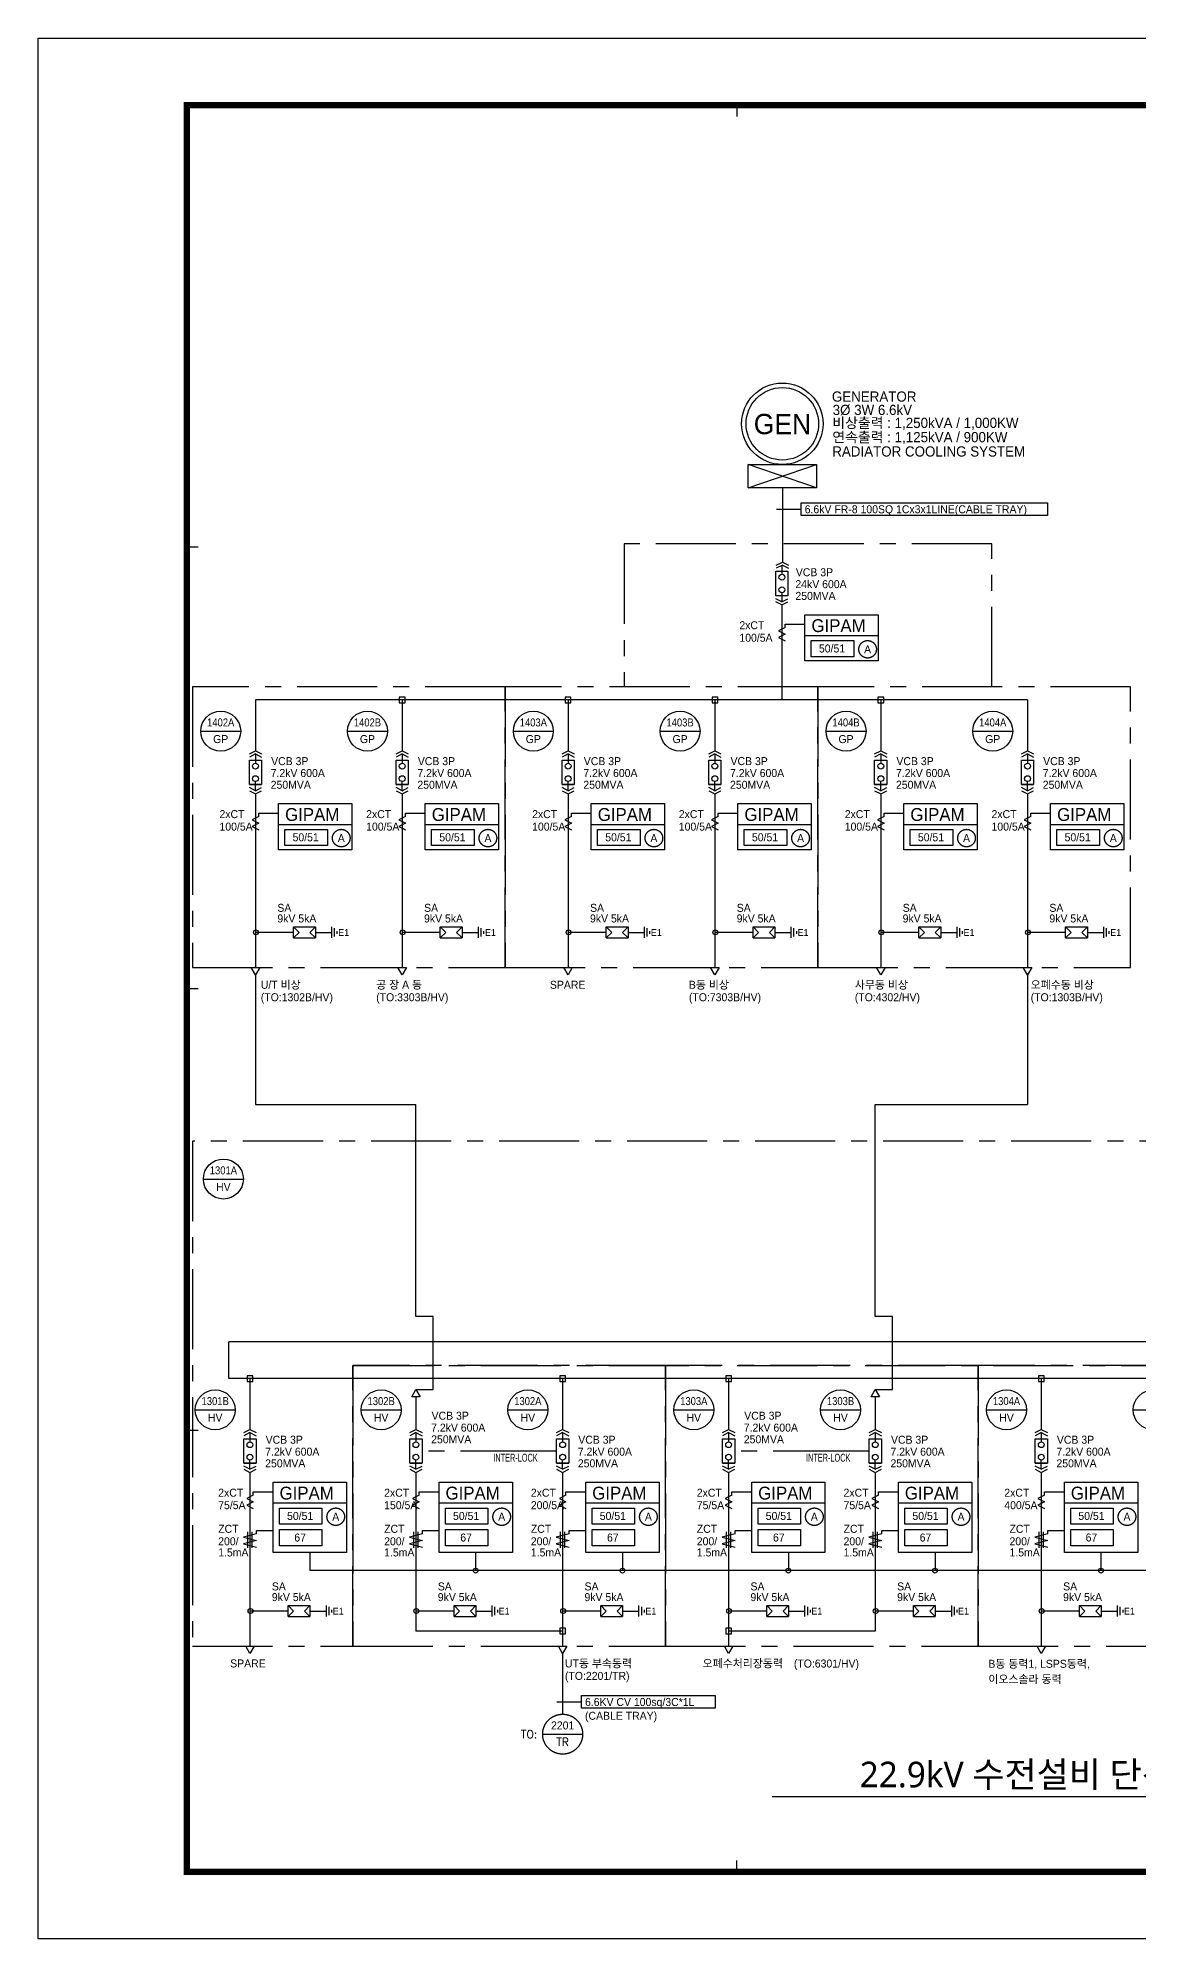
# Model space of a CAD drawing. Header units: millimetres. Extents: x 0 to 252300, y -45585 to -15885.
# Drawn here: x 0 to 17195, y -45585 to -15885 of the extents above; entities that cross this region are included whole.
import ezdxf
from ezdxf.enums import TextEntityAlignment as Align

# ---------------------------------------------------------------- set-up
doc = ezdxf.new("R2010")
doc.units = ezdxf.units.MM
doc.header["$LTSCALE"] = 1000
for name, pattern in [('CEN', [62, 60, -1, 0, -1]), ('CENTER', [2, 1.25, -0.25, 0.25, -0.25]), ('CENTER2', [1.125, 0.75, -0.125, 0.125, -0.125]), ('ELP', [16.5, 14, -1, 0.5, -1])]:
    doc.linetypes.add(name, pattern=pattern)
for name, color, linetype in [('11$0$TEXT', 3, 'Continuous'), ('11$1$SYM', 3, 'Continuous'), ('150', 6, 'Continuous'), ('50', 3, 'Continuous'), ('60', 2, 'Continuous'), ('ABC', 1, 'Continuous'), ('BUS', 6, 'Continuous'), ('ELEC-TEXT', 2, 'Continuous'), ('L1-CEILING', 3, 'Continuous'), ('L2', 7, 'Continuous'), ('L3-GROUND', 2, 'ELP'), ('line', 9, 'Continuous'), ('LINE3', 1, 'CENTER'), ('sing', 2, 'Continuous'), ('SYM', 3, 'Continuous'), ('TIT', 2, 'Continuous'), ('XR-SHEET-SHT', 5, 'Continuous'), ('XREF', 7, 'CEN'), ('추가도면층', 2, 'Continuous')]:
    doc.layers.add(name, color=color, linetype=linetype)
doc.layers.add('XR-SHEET-TEMP', color=171, linetype='Continuous', plot=False)
doc.styles.add('CW', font='')
doc.styles.add('GHS', font='malgun.ttf')
doc.styles.add('기존', font='SIMPLEX.shx', dxfattribs={"bigfont": 'GHS.SHX'})
doc.styles.get('CW').set_extended_font_data('Dotum')

# ---------------------------------------------------------------- blocks, each defined once
blk = doc.blocks.new('XR-FORM-EE', base_point=(461, 408))
at = {"layer": 'XR-SHEET-SHT', "color": 5}
blk.add_lwpolyline([(0, 118800), (168200, 118800), (168200, 0), (0, 0)], close=True, dxfattribs=at)
at = {"layer": 'XR-SHEET-SHT', "color": 5, "const_width": 400}
blk.add_lwpolyline([(9300, 114600), (163900, 114600), (163900, 4200), (9300, 4200)], close=True, dxfattribs=at)
at = {"layer": 'XR-SHEET-TEMP'}
for p, q in [((43650, 114600), (43650, 113900)), ((9300, 87000), (10000, 87000)), ((9300, 59400), (10000, 59400)), ((9300, 31800), (10000, 31800)), ((43650, 4200), (43650, 4900))]:
    blk.add_line(p, q, dxfattribs=at)

msp = doc.modelspace()

# ---------------------------------------------------------------- linework, layer by layer
at = {"color": 8}
for p, q in [((5643, -26181), (5643, -26271)), ((5732, -26181), (5643, -26181)), ((5643, -26271), (5732, -26271)), ((5732, -26271), (5732, -26181)), ((8235, -26181), (8235, -26271)), ((8324, -26181), (8235, -26181)), ((8235, -26271), (8324, -26271)), ((8324, -26271), (8324, -26181)), ((10527, -26181), (10527, -26271)), ((10616, -26181), (10527, -26181)), ((10527, -26271), (10616, -26271)), ((10616, -26271), (10616, -26181)), ((13119, -26181), (13119, -26271)), ((13208, -26181), (13119, -26181)), ((13119, -26271), (13208, -26271)), ((13208, -26271), (13208, -26181)), ((3266, -36784), (3266, -36873)), ((3355, -36784), (3266, -36784)), ((3355, -36873), (3355, -36784)), ((8149, -36784), (8149, -36873)), ((8238, -36784), (8149, -36784)), ((8238, -36873), (8238, -36784)), ((10741, -36784), (10741, -36873)), ((10830, -36784), (10741, -36784)), ((10830, -36873), (10830, -36784)), ((15624, -36784), (15624, -36873)), ((15714, -36784), (15624, -36784)), ((15714, -36873), (15714, -36784)), ((3266, -36873), (3355, -36873)), ((8149, -36873), (8238, -36873)), ((10741, -36873), (10830, -36873)), ((15624, -36873), (15714, -36873)), ((8149, -40730), (8149, -40819)), ((8238, -40730), (8149, -40730)), ((8149, -40819), (8238, -40819)), ((8238, -40819), (8238, -40730)), ((10741, -40730), (10741, -40819)), ((10830, -40730), (10741, -40730)), ((10741, -40819), (10830, -40819)), ((10830, -40819), (10830, -40730))]:
    msp.add_line(p, q, dxfattribs=at)
for centre, radius in [((11618, -24309), 45.5), ((11618, -24505), 45.5), ((3396, -27260), 45.5), ((5688, -27260), 45.5), ((8280, -27260), 45.5), ((10571, -27260), 45.5), ((13163, -27260), 45.5), ((15455, -27260), 45.5), ((3396, -27456), 45.5), ((5688, -27456), 45.5), ((8280, -27456), 45.5), ((10571, -27456), 45.5), ((13163, -27456), 45.5), ((15455, -27456), 45.5), ((3403, -29858), 37.9), ((5695, -29858), 37.9), ((8287, -29858), 37.9), ((10578, -29858), 37.9), ((13170, -29858), 37.9), ((15462, -29858), 37.9), ((3310, -37863), 45.5), ((3310, -38058), 45.5), ((5902, -37863), 45.5), ((5902, -38058), 45.5), ((8194, -37863), 45.5), ((8194, -38058), 45.5), ((10786, -37863), 45.5), ((10786, -38058), 45.5), ((13077, -37863), 45.5), ((13077, -38058), 45.5), ((15669, -37863), 45.5), ((15669, -38058), 45.5), ((6835, -39829), 37.9), ((9127, -39829), 37.9), ((11719, -39829), 37.9), ((14010, -39829), 37.9), ((16602, -39829), 37.9), ((3318, -40461), 37.9), ((5909, -40461), 37.9), ((8201, -40461), 37.9), ((10793, -40461), 37.9), ((13084, -40461), 37.9), ((15676, -40461), 37.9)]:
    msp.add_circle(centre, radius, dxfattribs=at)
at = {"layer": '11$0$TEXT', "color": 8}
for p, q in [((11919, -23146), (15768, -23146)), ((11919, -23346), (11919, -23146)), ((15768, -23146), (15768, -23346)), ((15768, -23346), (11919, -23346)), ((8488, -41780), (10577, -41780)), ((8488, -41980), (8488, -41780)), ((10577, -41780), (10577, -41980)), ((10577, -41980), (8488, -41980))]:
    msp.add_line(p, q, dxfattribs=at)
at = {"layer": '11$1$SYM', "color": 8}
for p, q in [((11535, -23246), (11715, -23246)), ((11715, -23246), (11919, -23246)), ((8104, -41880), (8284, -41880)), ((8284, -41880), (8488, -41880))]:
    msp.add_line(p, q, dxfattribs=at)
at = {"layer": '150', "color": 8}
for p, q in [((11669, -25096), (11566, -25148)), ((11566, -25148), (11669, -25200)), ((11669, -25200), (11566, -25252)), ((11669, -25044), (11825, -25044)), ((11669, -25096), (11669, -25044)), ((11566, -25252), (11669, -25303)), ((3448, -28047), (3345, -28099)), ((3345, -28099), (3448, -28150)), ((3448, -28150), (3345, -28202)), ((3345, -28202), (3448, -28254)), ((3448, -27995), (3604, -27995)), ((3448, -28047), (3448, -27995)), ((5740, -28047), (5636, -28099)), ((5636, -28099), (5740, -28150)), ((5740, -28150), (5636, -28202)), ((5636, -28202), (5740, -28254)), ((5740, -27995), (5895, -27995)), ((5740, -28047), (5740, -27995)), ((8332, -28047), (8228, -28099)), ((8228, -28099), (8332, -28150)), ((8332, -28150), (8228, -28202)), ((8228, -28202), (8332, -28254)), ((8332, -27995), (8487, -27995)), ((8332, -28047), (8332, -27995)), ((10623, -28047), (10519, -28099)), ((10519, -28099), (10623, -28150)), ((10623, -28150), (10519, -28202)), ((10519, -28202), (10623, -28254)), ((10623, -27995), (10778, -27995)), ((10623, -28047), (10623, -27995)), ((13215, -28047), (13111, -28099)), ((13111, -28099), (13215, -28150)), ((13215, -28150), (13111, -28202)), ((13111, -28202), (13215, -28254)), ((13215, -27995), (13370, -27995)), ((13215, -28047), (13215, -27995)), ((15506, -28047), (15403, -28099)), ((15403, -28099), (15506, -28150)), ((15506, -28150), (15403, -28202)), ((15403, -28202), (15506, -28254)), ((15506, -27995), (15662, -27995)), ((15506, -28047), (15506, -27995)), ((3362, -38598), (3518, -38598)), ((3362, -38650), (3362, -38598)), ((5954, -38598), (6110, -38598)), ((5954, -38650), (5954, -38598)), ((8246, -38598), (8401, -38598)), ((8246, -38650), (8246, -38598)), ((10838, -38598), (10993, -38598)), ((10838, -38650), (10838, -38598)), ((13129, -38598), (13284, -38598)), ((13129, -38650), (13129, -38598)), ((15721, -38598), (15876, -38598)), ((15721, -38650), (15721, -38598)), ((3362, -38650), (3259, -38701)), ((3259, -38701), (3362, -38753)), ((3362, -38753), (3259, -38805)), ((3259, -38805), (3362, -38857)), ((5954, -38650), (5851, -38701)), ((5851, -38701), (5954, -38753)), ((5954, -38753), (5851, -38805)), ((5851, -38805), (5954, -38857)), ((8246, -38650), (8142, -38701)), ((8142, -38701), (8246, -38753)), ((8246, -38753), (8142, -38805)), ((8142, -38805), (8246, -38857)), ((10838, -38650), (10734, -38701)), ((10734, -38701), (10838, -38753)), ((10838, -38753), (10734, -38805)), ((10734, -38805), (10838, -38857)), ((13129, -38650), (13025, -38701)), ((13025, -38701), (13129, -38753)), ((13129, -38753), (13025, -38805)), ((13025, -38805), (13129, -38857)), ((15721, -38650), (15617, -38701)), ((15617, -38701), (15721, -38753)), ((15721, -38753), (15617, -38805)), ((15617, -38805), (15721, -38857)), ((3412, -39257), (3209, -39309)), ((3209, -39309), (3412, -39360)), ((3412, -39360), (3209, -39412)), ((3209, -39412), (3412, -39464)), ((3275, -39476), (3275, -39222)), ((3346, -39476), (3346, -39222)), ((3412, -39205), (3518, -39205)), ((3412, -39257), (3412, -39205)), ((6004, -39257), (5801, -39309)), ((5801, -39309), (6004, -39360)), ((6004, -39360), (5801, -39412)), ((5801, -39412), (6004, -39464)), ((5867, -39476), (5867, -39222)), ((5938, -39476), (5938, -39222)), ((6004, -39205), (6110, -39205)), ((6004, -39257), (6004, -39205)), ((8296, -39257), (8092, -39309)), ((8092, -39309), (8296, -39360)), ((8296, -39360), (8092, -39412)), ((8092, -39412), (8296, -39464)), ((8159, -39476), (8159, -39222)), ((8229, -39476), (8229, -39222)), ((8296, -39205), (8401, -39205)), ((8296, -39257), (8296, -39205)), ((10888, -39257), (10684, -39309)), ((10684, -39309), (10888, -39360)), ((10888, -39360), (10684, -39412)), ((10684, -39412), (10888, -39464)), ((10751, -39476), (10751, -39222)), ((10821, -39476), (10821, -39222)), ((10888, -39205), (10993, -39205)), ((10888, -39257), (10888, -39205)), ((13179, -39257), (12975, -39309)), ((12975, -39309), (13179, -39360)), ((13179, -39360), (12975, -39412)), ((12975, -39412), (13179, -39464)), ((13042, -39476), (13042, -39222)), ((13112, -39476), (13112, -39222)), ((13179, -39205), (13284, -39205)), ((13179, -39257), (13179, -39205)), ((15771, -39257), (15567, -39309)), ((15567, -39309), (15771, -39360)), ((15771, -39360), (15567, -39412)), ((15567, -39412), (15771, -39464)), ((15634, -39476), (15634, -39222)), ((15704, -39476), (15704, -39222)), ((15771, -39205), (15876, -39205)), ((15771, -39257), (15771, -39205))]:
    msp.add_line(p, q, dxfattribs=at)
at = {"layer": '50', "color": 8}
for p, q in [((11522, -24598), (11522, -24216)), ((11522, -24216), (11713, -24216)), ((11529, -24120), (11625, -24072)), ((11625, -24120), (11529, -24168)), ((11625, -24072), (11720, -24120)), ((11625, -24120), (11720, -24168)), ((11713, -24216), (11713, -24598)), ((11713, -24598), (11522, -24598)), ((11618, -24694), (11522, -24646)), ((11618, -24694), (11713, -24646)), ((11618, -24742), (11522, -24694)), ((11618, -24742), (11713, -24694)), ((3301, -27071), (3396, -27023)), ((3396, -27023), (3492, -27071)), ((5592, -27071), (5688, -27023)), ((5688, -27023), (5783, -27071)), ((8184, -27071), (8280, -27023)), ((8280, -27023), (8375, -27071)), ((10476, -27071), (10571, -27023)), ((10571, -27023), (10667, -27071)), ((13067, -27071), (13163, -27023)), ((13163, -27023), (13259, -27071)), ((15359, -27071), (15455, -27023)), ((15455, -27023), (15550, -27071)), ((3396, -27071), (3301, -27119)), ((3301, -27549), (3301, -27167)), ((3301, -27167), (3492, -27167)), ((3396, -27071), (3492, -27119)), ((3492, -27167), (3492, -27549)), ((5688, -27071), (5592, -27119)), ((5592, -27549), (5592, -27167)), ((5592, -27167), (5783, -27167)), ((5688, -27071), (5783, -27119)), ((5783, -27167), (5783, -27549)), ((8280, -27071), (8184, -27119)), ((8184, -27549), (8184, -27167)), ((8184, -27167), (8375, -27167)), ((8280, -27071), (8375, -27119)), ((8375, -27167), (8375, -27549)), ((10571, -27071), (10476, -27119)), ((10476, -27549), (10476, -27167)), ((10476, -27167), (10667, -27167)), ((10571, -27071), (10667, -27119)), ((10667, -27167), (10667, -27549)), ((13163, -27071), (13067, -27119)), ((13067, -27549), (13067, -27167)), ((13067, -27167), (13259, -27167)), ((13163, -27071), (13259, -27119)), ((13259, -27167), (13259, -27549)), ((15455, -27071), (15359, -27119)), ((15359, -27549), (15359, -27167)), ((15359, -27167), (15550, -27167)), ((15455, -27071), (15550, -27119)), ((15550, -27167), (15550, -27549)), ((3492, -27549), (3301, -27549)), ((3301, -27549), (3492, -27549)), ((3396, -27645), (3301, -27597)), ((3396, -27645), (3492, -27597)), ((5783, -27549), (5592, -27549)), ((5592, -27549), (5783, -27549)), ((5688, -27645), (5592, -27597)), ((5688, -27645), (5783, -27597)), ((8375, -27549), (8184, -27549)), ((8184, -27549), (8375, -27549)), ((8280, -27645), (8184, -27597)), ((8280, -27645), (8375, -27597)), ((10667, -27549), (10476, -27549)), ((10476, -27549), (10667, -27549)), ((10571, -27645), (10476, -27597)), ((10571, -27645), (10667, -27597)), ((13259, -27549), (13067, -27549)), ((13067, -27549), (13259, -27549)), ((13163, -27645), (13067, -27597)), ((13163, -27645), (13259, -27597)), ((15550, -27549), (15359, -27549)), ((15359, -27549), (15550, -27549)), ((15455, -27645), (15359, -27597)), ((15455, -27645), (15550, -27597)), ((3301, -27645), (3396, -27693)), ((3396, -27693), (3492, -27645)), ((5592, -27645), (5688, -27693)), ((5688, -27693), (5783, -27645)), ((8184, -27645), (8280, -27693)), ((8280, -27693), (8375, -27645)), ((10476, -27645), (10571, -27693)), ((10571, -27693), (10667, -27645)), ((13067, -27645), (13163, -27693)), ((13163, -27693), (13259, -27645)), ((15359, -27645), (15455, -27693)), ((15455, -27693), (15550, -27645)), ((3992, -29773), (4332, -29773)), ((4077, -29858), (3992, -29773)), ((3992, -29943), (3992, -29773)), ((3992, -29943), (4077, -29858)), ((3992, -29943), (4332, -29943)), ((4247, -29858), (4332, -29773)), ((4332, -29943), (4247, -29858)), ((4332, -29773), (4332, -29943)), ((6283, -29773), (6623, -29773)), ((6368, -29858), (6283, -29773)), ((6283, -29943), (6283, -29773)), ((6283, -29943), (6368, -29858)), ((6283, -29943), (6623, -29943)), ((6538, -29858), (6623, -29773)), ((6623, -29943), (6538, -29858)), ((6623, -29773), (6623, -29943)), ((8875, -29773), (9215, -29773)), ((8960, -29858), (8875, -29773)), ((8875, -29943), (8875, -29773)), ((8875, -29943), (8960, -29858)), ((8875, -29943), (9215, -29943)), ((9130, -29858), (9215, -29773)), ((9215, -29943), (9130, -29858)), ((9215, -29773), (9215, -29943)), ((11167, -29773), (11507, -29773)), ((11252, -29858), (11167, -29773)), ((11167, -29943), (11167, -29773)), ((11167, -29943), (11252, -29858)), ((11167, -29943), (11507, -29943)), ((11422, -29858), (11507, -29773)), ((11507, -29943), (11422, -29858)), ((11507, -29773), (11507, -29943)), ((13759, -29773), (14099, -29773)), ((13844, -29858), (13759, -29773)), ((13759, -29943), (13759, -29773)), ((13759, -29943), (13844, -29858)), ((13759, -29943), (14099, -29943)), ((14014, -29858), (14099, -29773)), ((14099, -29943), (14014, -29858)), ((14099, -29773), (14099, -29943)), ((16050, -29773), (16390, -29773)), ((16135, -29858), (16050, -29773)), ((16050, -29943), (16050, -29773)), ((16050, -29943), (16135, -29858)), ((16050, -29943), (16390, -29943)), ((16305, -29858), (16390, -29773)), ((16390, -29943), (16305, -29858)), ((16390, -29773), (16390, -29943)), ((3215, -37674), (3310, -37626)), ((3310, -37674), (3215, -37722)), ((3310, -37626), (3406, -37674)), ((3310, -37674), (3406, -37722)), ((5807, -37674), (5902, -37626)), ((5902, -37674), (5807, -37722)), ((5902, -37626), (5998, -37674)), ((5902, -37674), (5998, -37722)), ((8098, -37674), (8194, -37626)), ((8194, -37674), (8098, -37722)), ((8194, -37626), (8289, -37674)), ((8194, -37674), (8289, -37722)), ((10690, -37674), (10786, -37626)), ((10786, -37674), (10690, -37722)), ((10786, -37626), (10881, -37674)), ((10786, -37674), (10881, -37722)), ((12982, -37674), (13077, -37626)), ((13077, -37674), (12982, -37722)), ((13077, -37626), (13173, -37674)), ((13077, -37674), (13173, -37722)), ((15573, -37674), (15669, -37626)), ((15669, -37674), (15573, -37722)), ((15669, -37626), (15765, -37674)), ((15669, -37674), (15765, -37722)), ((3215, -38152), (3215, -37769)), ((3215, -37769), (3406, -37769)), ((3406, -37769), (3406, -38152)), ((5807, -38152), (5807, -37769)), ((5807, -37769), (5998, -37769)), ((5998, -37769), (5998, -38152)), ((8098, -38152), (8098, -37769)), ((8098, -37769), (8289, -37769)), ((8289, -37769), (8289, -38152)), ((10690, -38152), (10690, -37769)), ((10690, -37769), (10881, -37769)), ((10881, -37769), (10881, -38152)), ((12982, -38152), (12982, -37769)), ((12982, -37769), (13173, -37769)), ((13173, -37769), (13173, -38152)), ((15573, -38152), (15573, -37769)), ((15573, -37769), (15765, -37769)), ((15765, -37769), (15765, -38152)), ((3406, -38152), (3215, -38152)), ((3215, -38152), (3406, -38152)), ((3310, -38247), (3215, -38200)), ((3215, -38247), (3310, -38295)), ((3310, -38247), (3406, -38200)), ((3310, -38295), (3406, -38247)), ((5998, -38152), (5807, -38152)), ((5807, -38152), (5998, -38152)), ((5902, -38247), (5807, -38200)), ((5807, -38247), (5902, -38295)), ((5902, -38247), (5998, -38200)), ((5902, -38295), (5998, -38247)), ((8289, -38152), (8098, -38152)), ((8098, -38152), (8289, -38152)), ((8194, -38247), (8098, -38200)), ((8098, -38247), (8194, -38295)), ((8194, -38247), (8289, -38200)), ((8194, -38295), (8289, -38247)), ((10881, -38152), (10690, -38152)), ((10690, -38152), (10881, -38152)), ((10786, -38247), (10690, -38200)), ((10690, -38247), (10786, -38295)), ((10786, -38247), (10881, -38200)), ((10786, -38295), (10881, -38247)), ((13173, -38152), (12982, -38152)), ((12982, -38152), (13173, -38152)), ((13077, -38247), (12982, -38200)), ((12982, -38247), (13077, -38295)), ((13077, -38247), (13173, -38200)), ((13077, -38295), (13173, -38247)), ((15765, -38152), (15573, -38152)), ((15573, -38152), (15765, -38152)), ((15669, -38247), (15573, -38200)), ((15573, -38247), (15669, -38295)), ((15669, -38247), (15765, -38200)), ((15669, -38295), (15765, -38247)), ((3906, -40376), (4246, -40376)), ((3991, -40461), (3906, -40376)), ((3906, -40546), (3906, -40376)), ((4161, -40461), (4246, -40376)), ((4246, -40376), (4246, -40546)), ((6498, -40376), (6838, -40376)), ((6583, -40461), (6498, -40376)), ((6498, -40546), (6498, -40376)), ((6753, -40461), (6838, -40376)), ((6838, -40376), (6838, -40546)), ((8789, -40376), (9129, -40376)), ((8874, -40461), (8789, -40376)), ((8789, -40546), (8789, -40376)), ((9044, -40461), (9129, -40376)), ((9129, -40376), (9129, -40546)), ((11381, -40376), (11721, -40376)), ((11466, -40461), (11381, -40376)), ((11381, -40546), (11381, -40376)), ((11636, -40461), (11721, -40376)), ((11721, -40376), (11721, -40546)), ((13673, -40376), (14013, -40376)), ((13758, -40461), (13673, -40376)), ((13673, -40546), (13673, -40376)), ((13928, -40461), (14013, -40376)), ((14013, -40376), (14013, -40546)), ((16265, -40376), (16605, -40376)), ((16350, -40461), (16265, -40376)), ((16265, -40546), (16265, -40376)), ((16520, -40461), (16605, -40376)), ((16605, -40376), (16605, -40546)), ((3906, -40546), (3991, -40461)), ((3906, -40546), (4246, -40546)), ((4246, -40546), (4161, -40461)), ((6498, -40546), (6583, -40461)), ((6498, -40546), (6838, -40546)), ((6838, -40546), (6753, -40461)), ((8789, -40546), (8874, -40461)), ((8789, -40546), (9129, -40546)), ((9129, -40546), (9044, -40461)), ((11381, -40546), (11466, -40461)), ((11381, -40546), (11721, -40546)), ((11721, -40546), (11636, -40461)), ((13673, -40546), (13758, -40461)), ((13673, -40546), (14013, -40546)), ((14013, -40546), (13928, -40461)), ((16265, -40546), (16350, -40461)), ((16265, -40546), (16605, -40546)), ((16605, -40546), (16520, -40461))]:
    msp.add_line(p, q, dxfattribs=at)
at = {"layer": '60', "color": 8}
for p, q in [((11618, -24120), (11618, -24264)), ((11618, -24551), (11618, -24694)), ((3396, -27071), (3396, -27214)), ((5688, -27071), (5688, -27214)), ((8280, -27071), (8280, -27214)), ((10571, -27071), (10571, -27214)), ((13163, -27071), (13163, -27214)), ((15455, -27071), (15455, -27214)), ((3396, -27645), (3396, -27501)), ((5688, -27645), (5688, -27501)), ((8280, -27645), (8280, -27501)), ((10571, -27645), (10571, -27501)), ((13163, -27645), (13163, -27501)), ((15455, -27645), (15455, -27501)), ((3310, -37674), (3310, -37817)), ((5902, -37674), (5902, -37817)), ((8194, -37674), (8194, -37817)), ((10786, -37674), (10786, -37817)), ((13077, -37674), (13077, -37817)), ((15669, -37674), (15669, -37817)), ((3310, -38247), (3310, -38104)), ((5902, -38247), (5902, -38104)), ((8194, -38247), (8194, -38104)), ((10786, -38247), (10786, -38104)), ((13077, -38247), (13077, -38104)), ((15669, -38247), (15669, -38104))]:
    msp.add_line(p, q, dxfattribs=at)
at = {"layer": 'BUS', "color": 8}
for p, q in [((11089, -22548), (12160, -22548)), ((11089, -22911), (12160, -22548)), ((12160, -22911), (11089, -22548)), ((11089, -22911), (11089, -22548)), ((12160, -22548), (12160, -22911)), ((12160, -22548), (12160, -22911)), ((12160, -22911), (11089, -22911)), ((11625, -22911), (11625, -24072)), ((11618, -24742), (11618, -26226)), ((15455, -26226), (3396, -26226)), ((3396, -26226), (3396, -27023)), ((5688, -26226), (5688, -27023)), ((8280, -26226), (8280, -27023)), ((10571, -26226), (10571, -27023)), ((13163, -26226), (13163, -27023)), ((15455, -26226), (15455, -27023)), ((3396, -27693), (3396, -30408)), ((5688, -27693), (5688, -30408)), ((8280, -27693), (8280, -30408)), ((10571, -27693), (10571, -30408)), ((13163, -27693), (13163, -30408)), ((15455, -27693), (15455, -30408)), ((20205, -36257), (2981, -36257)), ((2981, -36829), (2981, -36257)), ((28322, -36829), (2981, -36829)), ((3310, -36829), (3310, -37626)), ((5902, -37116), (5902, -37626)), ((8194, -36829), (8194, -37626)), ((10786, -36829), (10786, -37626)), ((13077, -37116), (13077, -37626)), ((15669, -36829), (15669, -37626)), ((3310, -38295), (3310, -41011)), ((5902, -38295), (5902, -40775)), ((8194, -38295), (8194, -41011)), ((10786, -38295), (10786, -41011)), ((13077, -38295), (13077, -40775)), ((15669, -38295), (15669, -41011)), ((8194, -40775), (5902, -40775)), ((13077, -40775), (10786, -40775)), ((8194, -41125), (8194, -42072))]:
    msp.add_line(p, q, dxfattribs=at)
for radius in [636, 566]:
    msp.add_circle((11625, -21912), radius, dxfattribs=at)
at = {"layer": 'L1-CEILING', "color": 8}
for p, q in [((3992, -29858), (3403, -29858)), ((6283, -29858), (5695, -29858)), ((8875, -29858), (8287, -29858)), ((11167, -29858), (10578, -29858)), ((13759, -29858), (13170, -29858)), ((16050, -29858), (15462, -29858)), ((3906, -40461), (3318, -40461)), ((6498, -40461), (5909, -40461)), ((8789, -40461), (8201, -40461)), ((11381, -40461), (10793, -40461)), ((13673, -40461), (13084, -40461)), ((16265, -40461), (15676, -40461))]:
    msp.add_line(p, q, dxfattribs=at)
at = {"layer": 'L2', "color": 8}
for p, q in [((4332, -29858), (4589, -29858)), ((4589, -29943), (4589, -29773)), ((4631, -29922), (4631, -29794)), ((4674, -29882), (4674, -29839)), ((6623, -29858), (6880, -29858)), ((6880, -29943), (6880, -29773)), ((6923, -29922), (6923, -29794)), ((6965, -29882), (6965, -29839)), ((9215, -29858), (9472, -29858)), ((9472, -29943), (9472, -29773)), ((9515, -29922), (9515, -29794)), ((9557, -29882), (9557, -29839)), ((11507, -29858), (11764, -29858)), ((11764, -29943), (11764, -29773)), ((11806, -29922), (11806, -29794)), ((11849, -29882), (11849, -29839)), ((14099, -29858), (14356, -29858)), ((14356, -29943), (14356, -29773)), ((14398, -29922), (14398, -29794)), ((14441, -29882), (14441, -29839)), ((16390, -29858), (16647, -29858)), ((16647, -29943), (16647, -29773)), ((16689, -29922), (16689, -29794)), ((16732, -29882), (16732, -29839)), ((4503, -40546), (4503, -40376)), ((7095, -40546), (7095, -40376)), ((9386, -40546), (9386, -40376)), ((11978, -40546), (11978, -40376)), ((14270, -40546), (14270, -40376)), ((16862, -40546), (16862, -40376)), ((4246, -40461), (4503, -40461)), ((4545, -40525), (4545, -40397)), ((4588, -40485), (4588, -40442)), ((6838, -40461), (7095, -40461)), ((7137, -40525), (7137, -40397)), ((7180, -40485), (7180, -40442)), ((9129, -40461), (9386, -40461)), ((9429, -40525), (9429, -40397)), ((9471, -40485), (9471, -40442)), ((11721, -40461), (11978, -40461)), ((12021, -40525), (12021, -40397)), ((12063, -40485), (12063, -40442)), ((14013, -40461), (14270, -40461)), ((14312, -40525), (14312, -40397)), ((14355, -40485), (14355, -40442)), ((16605, -40461), (16862, -40461)), ((16904, -40525), (16904, -40397)), ((16947, -40485), (16947, -40442))]:
    msp.add_line(p, q, dxfattribs=at)
at = {"layer": 'L3-GROUND', "color": 8}
for p, q in [((11978, -24896), (13123, -24896)), ((11978, -25616), (11978, -24896)), ((13123, -24896), (13123, -25616)), ((11978, -25219), (13123, -25219)), ((12077, -25299), (12741, -25299)), ((12077, -25551), (12077, -25299)), ((12741, -25299), (12741, -25551)), ((13123, -25616), (11978, -25616)), ((12741, -25551), (12077, -25551)), ((3757, -27847), (4902, -27847)), ((3757, -28566), (3757, -27847)), ((4902, -27847), (4902, -28566)), ((6048, -27847), (7193, -27847)), ((6048, -28566), (6048, -27847)), ((7193, -27847), (7193, -28566)), ((8640, -27847), (9785, -27847)), ((8640, -28566), (8640, -27847)), ((9785, -27847), (9785, -28566)), ((10932, -27847), (12077, -27847)), ((10932, -28566), (10932, -27847)), ((12077, -27847), (12077, -28566)), ((13524, -27847), (14669, -27847)), ((13524, -28566), (13524, -27847)), ((14669, -27847), (14669, -28566)), ((15815, -27847), (16960, -27847)), ((15815, -28566), (15815, -27847)), ((16960, -27847), (16960, -28566)), ((3757, -28170), (4902, -28170)), ((6048, -28170), (7193, -28170)), ((8640, -28170), (9785, -28170)), ((10932, -28170), (12077, -28170)), ((13524, -28170), (14669, -28170)), ((15815, -28170), (16960, -28170)), ((3856, -28249), (4519, -28249)), ((3856, -28502), (3856, -28249)), ((4519, -28502), (3856, -28502)), ((4519, -28249), (4519, -28502)), ((6148, -28249), (6811, -28249)), ((6148, -28502), (6148, -28249)), ((6811, -28502), (6148, -28502)), ((6811, -28249), (6811, -28502)), ((8740, -28249), (9403, -28249)), ((8740, -28502), (8740, -28249)), ((9403, -28502), (8740, -28502)), ((9403, -28249), (9403, -28502)), ((11031, -28249), (11694, -28249)), ((11031, -28502), (11031, -28249)), ((11694, -28502), (11031, -28502)), ((11694, -28249), (11694, -28502)), ((13623, -28249), (14286, -28249)), ((13623, -28502), (13623, -28249)), ((14286, -28502), (13623, -28502)), ((14286, -28249), (14286, -28502)), ((15914, -28249), (16577, -28249)), ((15914, -28502), (15914, -28249)), ((16577, -28502), (15914, -28502)), ((16577, -28249), (16577, -28502)), ((4902, -28566), (3757, -28566)), ((7193, -28566), (6048, -28566)), ((9785, -28566), (8640, -28566)), ((12077, -28566), (10932, -28566)), ((14669, -28566), (13524, -28566)), ((16960, -28566), (15815, -28566)), ((3671, -38450), (4816, -38450)), ((3671, -39545), (3671, -38450)), ((4816, -38450), (4816, -39545)), ((6263, -38450), (7408, -38450)), ((6263, -39545), (6263, -38450)), ((7408, -38450), (7408, -39545)), ((8554, -38450), (9699, -38450)), ((8554, -39545), (8554, -38450)), ((9699, -38450), (9699, -39545)), ((11146, -38450), (12291, -38450)), ((11146, -39545), (11146, -38450)), ((12291, -38450), (12291, -39545)), ((13438, -38450), (14583, -38450)), ((13438, -39545), (13438, -38450)), ((14583, -38450), (14583, -39545)), ((16030, -38450), (17175, -38450)), ((16030, -39545), (16030, -38450)), ((17175, -38450), (17175, -39545)), ((3671, -38773), (4816, -38773)), ((3770, -38852), (4433, -38852)), ((3770, -39105), (3770, -38852)), ((4433, -38852), (4433, -39105)), ((6263, -38773), (7408, -38773)), ((6362, -38852), (7025, -38852)), ((6362, -39105), (6362, -38852)), ((7025, -38852), (7025, -39105)), ((8554, -38773), (9699, -38773)), ((8654, -38852), (9317, -38852)), ((8654, -39105), (8654, -38852)), ((9317, -38852), (9317, -39105)), ((11146, -38773), (12291, -38773)), ((11246, -38852), (11909, -38852)), ((11246, -39105), (11246, -38852)), ((11909, -38852), (11909, -39105)), ((13438, -38773), (14583, -38773)), ((13537, -38852), (14200, -38852)), ((13537, -39105), (13537, -38852)), ((14200, -38852), (14200, -39105)), ((16030, -38773), (17175, -38773)), ((16129, -38852), (16792, -38852)), ((16129, -39105), (16129, -38852)), ((16792, -38852), (16792, -39105)), ((4433, -39105), (3770, -39105)), ((3770, -39189), (4433, -39189)), ((3770, -39441), (3770, -39189)), ((4433, -39189), (4433, -39441)), ((7025, -39105), (6362, -39105)), ((6362, -39189), (7025, -39189)), ((6362, -39441), (6362, -39189)), ((7025, -39189), (7025, -39441)), ((9317, -39105), (8654, -39105)), ((8654, -39189), (9317, -39189)), ((8654, -39441), (8654, -39189)), ((9317, -39189), (9317, -39441)), ((11909, -39105), (11246, -39105)), ((11246, -39189), (11909, -39189)), ((11246, -39441), (11246, -39189)), ((11909, -39189), (11909, -39441)), ((14200, -39105), (13537, -39105)), ((13537, -39189), (14200, -39189)), ((13537, -39441), (13537, -39189)), ((14200, -39189), (14200, -39441)), ((16792, -39105), (16129, -39105)), ((16129, -39189), (16792, -39189)), ((16129, -39441), (16129, -39189)), ((16792, -39189), (16792, -39441)), ((4433, -39441), (3770, -39441)), ((7025, -39441), (6362, -39441)), ((9317, -39441), (8654, -39441)), ((11909, -39441), (11246, -39441)), ((14200, -39441), (13537, -39441)), ((16792, -39441), (16129, -39441)), ((4816, -39545), (3671, -39545)), ((7408, -39545), (6263, -39545)), ((9699, -39545), (8554, -39545)), ((12291, -39545), (11146, -39545)), ((14583, -39545), (13438, -39545)), ((17175, -39545), (16030, -39545)), ((7882, -42385), (8506, -42385))]:
    msp.add_line(p, q, dxfattribs=at)
for centre, radius in [((12957, -25435), 137), ((4736, -28385), 137), ((7027, -28385), 137), ((9619, -28385), 137), ((11910, -28385), 137), ((14502, -28385), 137), ((16794, -28385), 137), ((4650, -38988), 137), ((7242, -38988), 137), ((9533, -38988), 137), ((12125, -38988), 137), ((14416, -38988), 137), ((17008, -38988), 137), ((8194, -42385), 312)]:
    msp.add_circle(centre, radius, dxfattribs=at)
at = {"layer": 'line', "color": 8, "linetype": 'Continuous'}
for p, q in [((11825, -25044), (11978, -25044)), ((3604, -27995), (3757, -27995)), ((5895, -27995), (6048, -27995)), ((8487, -27995), (8640, -27995)), ((10778, -27995), (10932, -27995)), ((13370, -27995), (13524, -27995)), ((15662, -27995), (15815, -27995)), ((3518, -38598), (3671, -38598)), ((6110, -38598), (6263, -38598)), ((8401, -38598), (8554, -38598)), ((10993, -38598), (11146, -38598)), ((13284, -38598), (13438, -38598)), ((15876, -38598), (16030, -38598)), ((3518, -39205), (3671, -39205)), ((6110, -39205), (6263, -39205)), ((8401, -39205), (8554, -39205)), ((10993, -39205), (11146, -39205)), ((13284, -39205), (13438, -39205)), ((15876, -39205), (16030, -39205))]:
    msp.add_line(p, q, dxfattribs=at)
at = {"layer": 'LINE3', "color": 8}
for p, q in [((14898, -23790), (9157, -23790)), ((9157, -23790), (9157, -26021)), ((14898, -26021), (14898, -23790)), ((7295, -26021), (2411, -26021)), ((2411, -26021), (2411, -30408)), ((12178, -26021), (7295, -26021)), ((7295, -26021), (7295, -30408)), ((7295, -30408), (7295, -26021)), ((17061, -26021), (12178, -26021)), ((12178, -26021), (12178, -30408)), ((12178, -30408), (12178, -26021)), ((17061, -30408), (17061, -26021)), ((2411, -30408), (7295, -30408)), ((7295, -30408), (12178, -30408)), ((12178, -30408), (17061, -30408)), ((2411, -33121), (2411, -41011)), ((24451, -33121), (2411, -33121)), ((9800, -36623), (4917, -36623)), ((4917, -36623), (4917, -41011)), ((4917, -41011), (4917, -36623)), ((4917, -36623), (24451, -36623)), ((14684, -36623), (9800, -36623)), ((9800, -36623), (9800, -41011)), ((9800, -41011), (9800, -36623)), ((19567, -36623), (14684, -36623)), ((14684, -36623), (14684, -41011)), ((14684, -41011), (14684, -36623)), ((2411, -41011), (4917, -41011)), ((4917, -41011), (9800, -41011)), ((9800, -41011), (14684, -41011)), ((14684, -41011), (19567, -41011))]:
    msp.add_line(p, q, dxfattribs=at)
at = {"layer": 'sing', "color": 8}
for p, q in [((3396, -30522), (3331, -30408)), ((3331, -30408), (3462, -30408)), ((3462, -30408), (3396, -30522)), ((5688, -30522), (5622, -30408)), ((5622, -30408), (5754, -30408)), ((5754, -30408), (5688, -30522)), ((8280, -30522), (8214, -30408)), ((8214, -30408), (8345, -30408)), ((8345, -30408), (8280, -30522)), ((10571, -30522), (10505, -30408)), ((10505, -30408), (10637, -30408)), ((10637, -30408), (10571, -30522)), ((13163, -30522), (13097, -30408)), ((13097, -30408), (13229, -30408)), ((13229, -30408), (13163, -30522)), ((15455, -30522), (15389, -30408)), ((15389, -30408), (15520, -30408)), ((15520, -30408), (15455, -30522)), ((5837, -37116), (5902, -37002)), ((5968, -37116), (5837, -37116)), ((5902, -37002), (5968, -37116)), ((13011, -37116), (13077, -37002)), ((13143, -37116), (13011, -37116)), ((13077, -37002), (13143, -37116)), ((3310, -41125), (3245, -41011)), ((3245, -41011), (3376, -41011)), ((3376, -41011), (3310, -41125)), ((8194, -41125), (8128, -41011)), ((8128, -41011), (8260, -41011)), ((8260, -41011), (8194, -41125)), ((10786, -41125), (10720, -41011)), ((10720, -41011), (10851, -41011)), ((10851, -41011), (10786, -41125)), ((15669, -41125), (15603, -41011)), ((15603, -41011), (15735, -41011)), ((15735, -41011), (15669, -41125))]:
    msp.add_line(p, q, dxfattribs=at)
at = {"layer": 'SYM', "color": 8}
for p, q in [((2541, -26715), (3165, -26715)), ((4832, -26715), (5457, -26715)), ((7424, -26715), (8049, -26715)), ((9716, -26715), (10340, -26715)), ((12308, -26715), (12932, -26715)), ((14599, -26715), (15223, -26715)), ((2583, -33712), (3207, -33712)), ((2455, -37318), (3079, -37318)), ((5047, -37318), (5671, -37318)), ((7338, -37318), (7963, -37318)), ((9930, -37318), (10555, -37318)), ((12222, -37318), (12846, -37318)), ((14814, -37318), (15438, -37318)), ((17105, -37318), (17729, -37318))]:
    msp.add_line(p, q, dxfattribs=at)
for centre in [(2853, -26715), (5145, -26715), (7736, -26715), (10028, -26715), (12620, -26715), (14911, -26715), (2895, -33712), (2767, -37318), (5359, -37318), (7650, -37318), (10242, -37318), (12534, -37318), (15126, -37318), (17417, -37318)]:
    msp.add_circle(centre, 312, dxfattribs=at)
at = {"layer": 'TIT'}
msp.add_line((11466, -43360), (24864, -43360), dxfattribs=at)
at = {"layer": '추가도면층', "color": 8}
for p, q in [((3396, -30522), (3396, -32549)), ((15455, -30522), (15455, -32549)), ((3396, -32549), (5902, -32549)), ((5902, -35858), (5902, -32549)), ((13077, -35858), (13077, -32549)), ((13077, -32549), (15455, -32549)), ((6169, -35858), (5902, -35858)), ((6169, -37002), (6169, -35858)), ((13343, -35858), (13077, -35858)), ((13343, -37002), (13343, -35858)), ((5902, -37002), (6169, -37002)), ((13077, -37002), (13343, -37002)), ((4243, -39545), (4243, -39829)), ((6835, -39545), (6835, -39829)), ((9127, -39545), (9127, -39829)), ((11719, -39545), (11719, -39829)), ((14010, -39545), (14010, -39829)), ((16602, -39545), (16602, -39829)), ((28660, -39829), (4243, -39829))]:
    msp.add_line(p, q, dxfattribs=at)
at = {"layer": '추가도면층', "color": 8, "linetype": 'CENTER2', "ltscale": 2}
for p, q in [((8098, -37961), (5998, -37961)), ((12982, -37961), (10881, -37961))]:
    msp.add_line(p, q, dxfattribs=at)

# ---------------------------------------------------------------- block references
at = {"layer": 'XREF', "xscale": 0.25, "yscale": 0.25, "zscale": 0.25}
msp.add_blockref('XR-FORM-EE', (115, -45483), dxfattribs=at)

# ---------------------------------------------------------------- texts
at = {"color": 8, "style": 'CW'}
for s, height, p in [('GENERATOR', 159.4, (12399, -21566)), ('3Ø 3W 6.6kV', 159.39, (12411, -21775)), ('비상출력 : 1,250kVA / 1,000KW', 159.39, (12405, -21977)), ('연속출력 : 1,125kVA / 900KW', 159.39, (12405, -22200)), ('RADIATOR COOLING SYSTEM', 159.39, (12405, -22424))]:
    msp.add_text(s, height=height, dxfattribs=at).set_placement(p)
at = {"layer": '60', "color": 8, "style": 'CW'}
for s, p in [('VCB 3P', (11836, -24294)), ('24kV 600A', (11829, -24480)), ('250MVA', (11829, -24663)), ('100/5A', (10954, -25317)), ('VCB 3P', (3641, -27245)), ('7.2kV 600A', (3634, -27431)), ('VCB 3P', (5932, -27245)), ('7.2kV 600A', (5925, -27431)), ('VCB 3P', (8524, -27245)), ('7.2kV 600A', (8517, -27431)), ('VCB 3P', (10816, -27245)), ('7.2kV 600A', (10808, -27431)), ('VCB 3P', (13407, -27245)), ('7.2kV 600A', (13400, -27431)), ('VCB 3P', (15699, -27245)), ('7.2kV 600A', (15692, -27431)), ('250MVA', (3634, -27614)), ('250MVA', (5925, -27614)), ('250MVA', (8517, -27614)), ('250MVA', (10808, -27614)), ('250MVA', (13400, -27614)), ('250MVA', (15692, -27614)), ('100/5A', (2834, -28268)), ('100/5A', (5125, -28268)), ('100/5A', (7717, -28268)), ('100/5A', (10008, -28268)), ('100/5A', (12600, -28268)), ('100/5A', (14892, -28268)), ('(TO:1302B/HV)', (3479, -30934)), ('(TO:3303B/HV)', (5282, -30934)), ('(TO:7303B/HV)', (10166, -30934)), ('(TO:4302/HV)', (12757, -30934)), ('(TO:1303B/HV)', (15504, -30934)), ('VCB 3P', (6147, -37472)), ('VCB 3P', (11030, -37472)), ('7.2kV 600A', (6140, -37658)), ('250MVA', (6140, -37841)), ('7.2kV 600A', (11023, -37658)), ('250MVA', (11023, -37841)), ('VCB 3P', (3555, -37847)), ('7.2kV 600A', (3548, -38034)), ('VCB 3P', (8438, -37847)), ('7.2kV 600A', (8431, -38034)), ('VCB 3P', (13322, -37847)), ('7.2kV 600A', (13314, -38034)), ('VCB 3P', (15913, -37847)), ('7.2kV 600A', (15906, -38034)), ('250MVA', (3548, -38216)), ('250MVA', (8431, -38216)), ('250MVA', (13314, -38216)), ('250MVA', (15906, -38216)), ('75/5A', (2814, -38870)), ('150/5A', (5406, -38870)), ('200/5A', (7697, -38870)), ('75/5A', (10289, -38870)), ('75/5A', (12581, -38870)), ('400/5A', (15092, -38870)), ('200/', (2814, -39434)), ('1.5mA', (2814, -39608)), ('200/', (5406, -39434)), ('1.5mA', (5406, -39608)), ('200/', (7697, -39434)), ('1.5mA', (7697, -39608)), ('200/', (10289, -39434)), ('1.5mA', (10289, -39608)), ('200/', (12581, -39434)), ('1.5mA', (12581, -39608)), ('200/', (15173, -39434)), ('1.5mA', (15173, -39608)), ('(TO:6301/HV)', (11805, -41344)), ('(TO:2201/TR)', (8230, -41537))]:
    msp.add_text(s, height=125, dxfattribs=at).set_placement(p)
at = {"layer": '60', "color": 8, "style": 'CW', "width": 0.7}
for p in [(7111, -38128), (11995, -38128)]:
    msp.add_text('INTER-LOCK', height=125, dxfattribs=at).set_placement(p)
at = {"layer": 'ABC', "color": 8, "style": 'CW', "width": 0.9}
for s, p in [('1402A', (2853, -26578)), ('1402B', (5145, -26578)), ('1403A', (7736, -26578)), ('1403B', (10028, -26578)), ('1404B', (12620, -26578)), ('1404A', (14911, -26578)), ('1301A', (2895, -33576)), ('1301B', (2767, -37181)), ('1302B', (5359, -37181)), ('1302A', (7650, -37181)), ('1303A', (10242, -37181)), ('1303B', (12534, -37181)), ('1304A', (15126, -37181))]:
    msp.add_text(s, height=125, dxfattribs=at).set_placement(p, align=Align.MIDDLE)
at = {"layer": 'ABC', "color": 8}
for s, style, p in [('GP', 'CW', (2853, -26838)), ('GP', 'CW', (5145, -26838)), ('GP', 'CW', (7736, -26838)), ('GP', 'CW', (10028, -26838)), ('GP', 'CW', (12620, -26838)), ('GP', 'CW', (14911, -26838)), ('HV', 'CW', (2895, -33835)), ('HV', 'CW', (2767, -37440)), ('HV', 'CW', (5359, -37440)), ('HV', 'CW', (7650, -37440)), ('HV', 'CW', (10242, -37440)), ('HV', 'CW', (12534, -37440)), ('HV', 'CW', (15126, -37440)), ('TO:', '기존', (7670, -42386)), ('2201', 'CW', (8194, -42248)), ('TR', '기존', (8194, -42507))]:
    msp.add_text(s, height=125, dxfattribs=dict(at, style=style)).set_placement(p, align=Align.MIDDLE)
at = {"layer": 'BUS', "color": 8, "style": 'CW'}
msp.add_text('GEN', height=316.3, dxfattribs=at).set_placement((11627, -21916), align=Align.MIDDLE)
at = {"layer": 'ELEC-TEXT', "color": 8, "style": 'CW'}
for s, p in [('6.6kV FR-8 100SQ 1Cx3x1LINE(CABLE TRAY)', (11974, -23310)), ('6.6KV CV 100sq/3C*1L', (8543, -41945)), ('(CABLE TRAY)', (8543, -42160))]:
    msp.add_text(s, height=125, dxfattribs=at).set_placement(p)
at = {"layer": 'L3-GROUND', "color": 8, "style": 'CW'}
for s, height, p in [('GIPAM', 200.9, (12503, -25166)), ('50/51', 125, (12401, -25485)), ('GIPAM', 200.9, (4282, -28117)), ('GIPAM', 200.9, (6573, -28117)), ('GIPAM', 200.9, (9165, -28117)), ('GIPAM', 200.9, (11456, -28117)), ('GIPAM', 200.9, (14048, -28117)), ('GIPAM', 200.9, (16340, -28117)), ('50/51', 125, (4180, -28435)), ('50/51', 125, (6472, -28435)), ('50/51', 125, (9064, -28435)), ('50/51', 125, (11355, -28435)), ('50/51', 125, (13947, -28435)), ('50/51', 125, (16238, -28435)), ('GIPAM', 200.9, (4196, -38719)), ('GIPAM', 200.9, (6788, -38719)), ('GIPAM', 200.9, (9079, -38719)), ('GIPAM', 200.9, (11671, -38719)), ('GIPAM', 200.9, (13962, -38719)), ('GIPAM', 200.9, (16554, -38719)), ('50/51', 125, (4094, -39038)), ('50/51', 125, (6686, -39038)), ('50/51', 125, (8978, -39038)), ('50/51', 125, (11570, -39038)), ('50/51', 125, (13861, -39038)), ('50/51', 125, (16453, -39038)), ('67', 125, (4094, -39375)), ('67', 125, (6686, -39375)), ('67', 125, (8978, -39375)), ('67', 125, (11570, -39375)), ('67', 125, (13861, -39375)), ('67', 125, (16453, -39375))]:
    msp.add_text(s, height=height, dxfattribs=at).set_placement(p, align=Align.CENTER)
for p in [(12957, -25435), (4736, -28385), (7027, -28385), (9619, -28385), (11910, -28385), (14502, -28385), (16794, -28385), (4650, -38988), (7242, -38988), (9533, -38988), (12125, -38988), (14416, -38988), (17008, -38988)]:
    msp.add_text('A', height=125, dxfattribs=at).set_placement(p, align=Align.MIDDLE)
at = {"layer": 'line', "color": 8, "style": 'CW'}
for s, p in [('2xCT', (10954, -25122)), ('2xCT', (2834, -28073)), ('2xCT', (5125, -28073)), ('2xCT', (7717, -28073)), ('2xCT', (10008, -28073)), ('2xCT', (12600, -28073)), ('2xCT', (14892, -28073)), ('9kV 5kA', (3738, -29703)), ('SA', (3738, -29537)), ('SA', (6030, -29537)), ('9kV 5kA', (6029, -29703)), ('SA', (8622, -29537)), ('9kV 5kA', (8621, -29703)), ('9kV 5kA', (10912, -29703)), ('SA', (10913, -29537)), ('SA', (13505, -29537)), ('9kV 5kA', (13504, -29703)), ('9kV 5kA', (15796, -29703)), ('SA', (15796, -29537)), ('U/T 비상', (3479, -30739)), ('공 장 A 동', (5282, -30739)), ('SPARE', (7995, -30739)), ('B동 비상', (10166, -30739)), ('사무동 비상', (12757, -30739)), ('오폐수동 비상', (15504, -30739)), ('2xCT', (2814, -38675)), ('2xCT', (5406, -38675)), ('2xCT', (7697, -38675)), ('2xCT', (10289, -38675)), ('2xCT', (12581, -38675)), ('2xCT', (15092, -38675)), ('ZCT', (2814, -39239)), ('ZCT', (5406, -39239)), ('ZCT', (7697, -39239)), ('ZCT', (10289, -39239)), ('ZCT', (12581, -39239)), ('ZCT', (15173, -39239)), ('SA', (3652, -40139)), ('SA', (6244, -40139)), ('SA', (8536, -40139)), ('SA', (11128, -40139)), ('SA', (13419, -40139)), ('SA', (16011, -40139)), ('9kV 5kA', (3652, -40306)), ('9kV 5kA', (6244, -40306)), ('9kV 5kA', (8535, -40306)), ('9kV 5kA', (11127, -40306)), ('9kV 5kA', (13418, -40306)), ('9kV 5kA', (16010, -40306)), ('SPARE', (3001, -41342)), ('UT동 부속동력', (8230, -41342)), ('오폐수처리장동력', (10380, -41342)), ('B동 동력1, LSPS동력, ', (14843, -41348)), ('이오스솔라 동력 ', (14843, -41588))]:
    msp.add_text(s, height=125, dxfattribs=at).set_placement(p)
for p in [(4774, -29860), (7065, -29860), (9657, -29860), (11949, -29860), (14541, -29860), (16832, -29860), (4688, -40463), (7280, -40463), (9571, -40463), (12163, -40463), (14455, -40463), (17047, -40463)]:
    msp.add_text('E1', height=106, dxfattribs=at).set_placement(p, align=Align.MIDDLE)
at = {"layer": 'TIT', "style": 'GHS'}
msp.add_text('22.9kV 수전설비 단선결선도-U/T 동 주변전실-1(기존)', height=400, dxfattribs=at).set_placement((24841, -43015), align=Align.MIDDLE_RIGHT)

doc.saveas('drawing.dxf')
